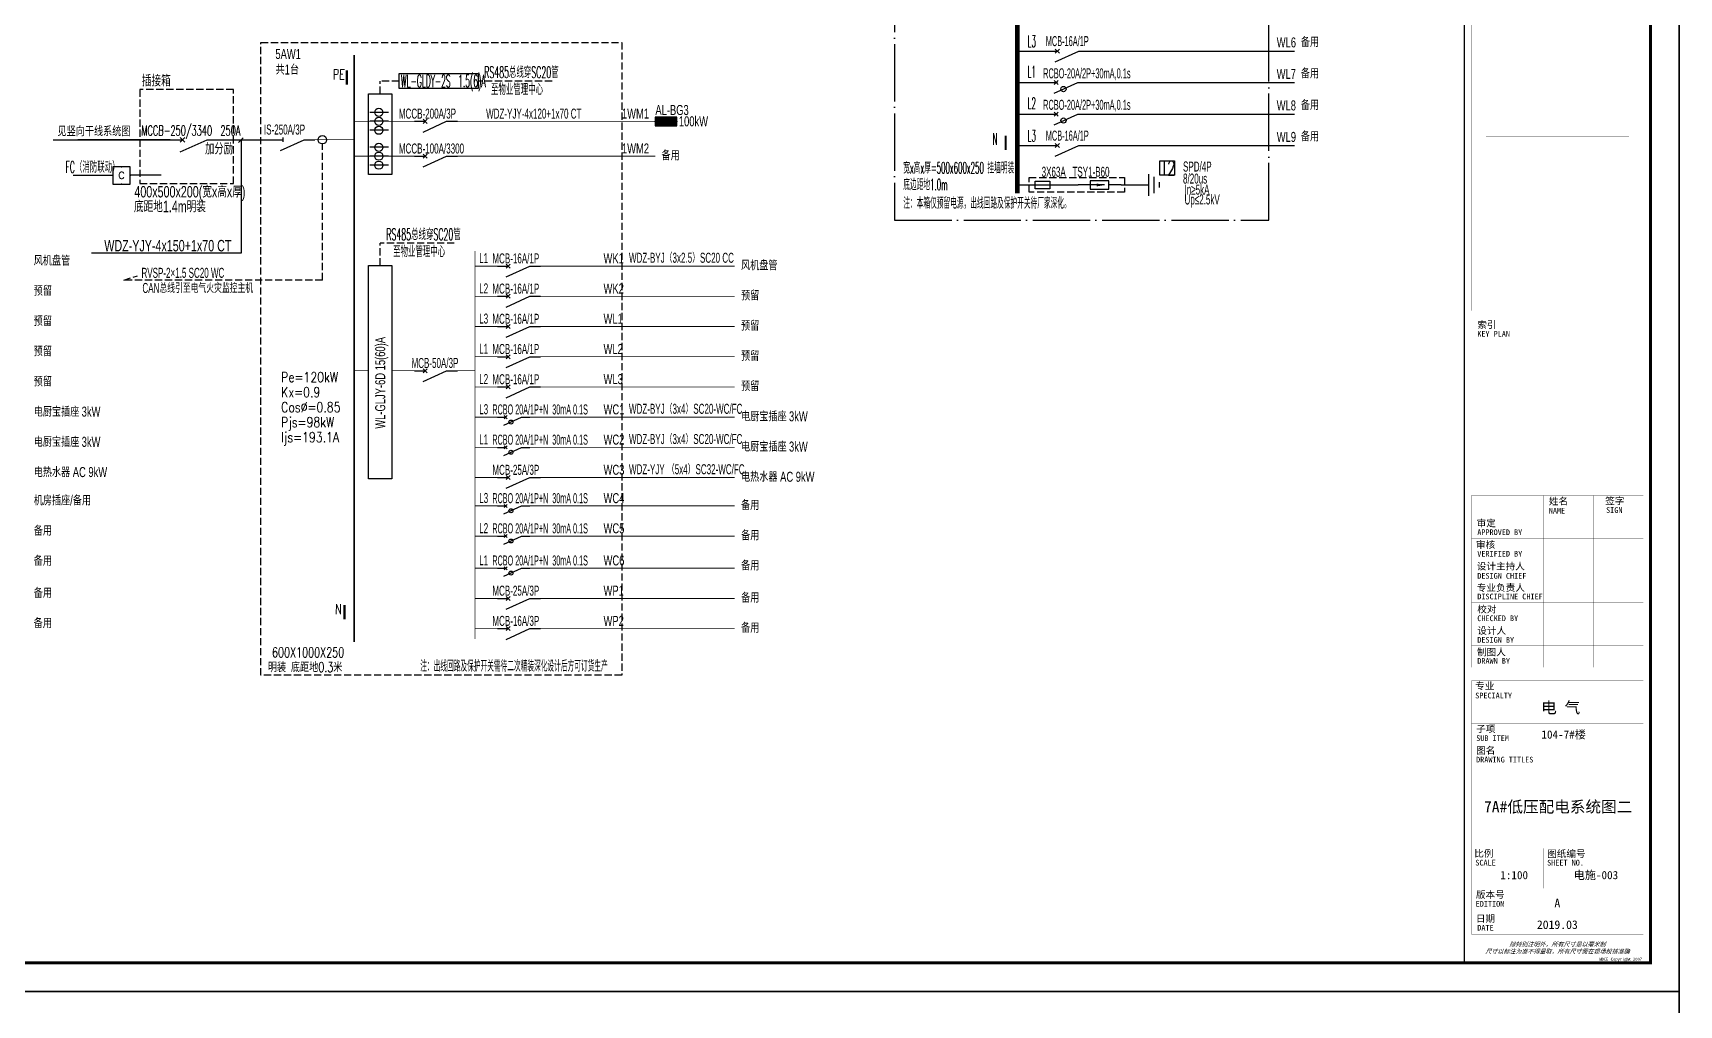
# Model space of a CAD drawing. Extents: x -127004 to 341119, y -13158 to 456864.
# Drawn here: x 175045 to 232561, y 127086 to 161048 of the extents above; entities that cross this region are included whole.
import ezdxf
from ezdxf.enums import TextEntityAlignment as Align

# ---------------------------------------------------------------- set-up
doc = ezdxf.new("R2010")
doc.units = 0
doc.header["$LTSCALE"] = 1000
for name, pattern in [('CONTINOUS', [0]), ('DASH', [0.35, 0.25, -0.1]), ('DOTE', [2.42, 2, -0.2, 0.02, -0.2])]:
    doc.linetypes.add(name, pattern=pattern)
doc.layers.get('0').update_dxf_attribs({"linetype": 'CONTINUOUS'})
doc.layers.get('Defpoints').update_dxf_attribs({"linetype": 'CONTINUOUS'})
for name, color, linetype in [('D-TEXT', 7, 'CONTINUOUS'), ('DIM-箱柜', 3, 'CONTINUOUS'), ('DOTLN', 2, 'DASH'), ('DQ', 7, 'CONTINOUS'), ('EL-1', 4, 'DASH'), ('EL-TEXT', 3, 'CONTINUOUS'), ('ELEC-text', 7, 'CONTINUOUS'), ('ELEMENT', 3, 'CONTINUOUS'), ('EQUIP-照明', 3, 'CONTINUOUS'), ('EQUIP-箱柜', 3, 'CONTINUOUS'), ('PUB_TEXT', 7, 'CONTINUOUS'), ('SIG_TEXT', 7, 'CONTINUOUS'), ('SL', 6, 'CONTINUOUS'), ('TEL_TEXT', 3, 'CONTINUOUS'), ('TEL_TITLE', 7, 'CONTINUOUS'), ('WIRE', 4, 'CONTINUOUS'), ('WIRE-照明', 1, 'CONTINUOUS'), ('内审意见修改', 2, 'CONTINUOUS'), ('字', 7, 'CONTINUOUS')]:
    doc.layers.add(name, color=color, linetype=linetype)
doc.layers.add('内审要求修改2.10', color=6, linetype='CONTINUOUS', plot=False)
doc.styles.add('_COMPLEX', font='ros.shx', dxfattribs={"width": 0.6, "bigfont": 'jd.shx'})
doc.styles.add('_HZTXT', font='ROMANS2', dxfattribs={"width": 0.8, "bigfont": 'HZDF2'})
doc.styles.add('_TCH_LABEL', font='COMPLEX', dxfattribs={"bigfont": 'GBCBIG'})
doc.styles.add('_TEL_DIM', font='ROMANS2', dxfattribs={"width": 0.8, "height": 3.5, "bigfont": 'HZDF2'})
doc.styles.add('B', font='ROMANS2', dxfattribs={"width": 0.8, "bigfont": 'HZDF2'})
doc.styles.add('DIM_FONT', font='ROMANS', dxfattribs={"bigfont": 'HZTXT'})
doc.styles.add('JD', font='ros.shx', dxfattribs={"width": 0.8, "height": 600, "bigfont": 'hztxt.shx'})
doc.styles.get("Standard").update_dxf_attribs({"font": 'GBENOR', "bigfont": 'GBCBIG'})
doc.styles.add('华文细黑', font='STXIHEI.TTF')
doc.styles.add('图签信息$0$hwxh', font='STXIHEI.TTF')
doc.styles.add('图签信息$0$华文细黑', font='STXIHEI.TTF', dxfattribs={"height": 10})

# ---------------------------------------------------------------- blocks, each defined once
blk = doc.blocks.new('SADF AGF AERG AER GER')
at = {"layer": 'DIM-箱柜'}
blk.add_lwpolyline([(-462150, -1228514), (-378050, -1228514), (-378050, -1287914), (-462150, -1287914)], close=True, dxfattribs=at)
blk = doc.blocks.new('M_M7')
for p, q in [((-0.25, -0.2), (0, -0.75)), ((-0.047, -0.297), (0.047, -0.203)), ((-0.047, -0.203), (0.047, -0.297))]:
    blk.add_line(p, q)
for points in [[(0, 0), (0, -0.25)], [(0, -0.75), (0, -1)]]:
    blk.add_lwpolyline(points)
at = {"width": 0.8, "flags": 9}
blk.add_attdef('S', (0.25, -0.5), '', height=0.2, dxfattribs=at)
blk = doc.blocks.new('M_M19DXM')
for p, q in [((-0.25, -0.2), (0, -0.75)), ((-0.047, -0.203), (0.047, -0.297)), ((-0.047, -0.297), (0.047, -0.203))]:
    blk.add_line(p, q)
for points in [[(0, 0), (0, -0.25)], [(0, -0.75), (0, -1)]]:
    blk.add_lwpolyline(points)
blk.add_circle((-0.151, -0.417), 0.0615)
at = {"style": 'DIM_FONT', "width": 0.8, "flags": 9}
blk.add_attdef('S', (0.25, -0.5), '', height=0.2, dxfattribs=at)
blk = doc.blocks.new('A$C6873132B')
at = {"layer": 'DIM-箱柜'}
blk.add_blockref('SADF AGF AERG AER GER', (378050, 1287914), dxfattribs=at)
blk = doc.blocks.new('M_M8')
for p, q in [((-0.25, -0.2), (0, -0.75)), ((0.05, -0.25), (-0.05, -0.25))]:
    blk.add_line(p, q)
for points in [[(0, 0), (0, -0.25)], [(0, -0.75), (0, -1)]]:
    blk.add_lwpolyline(points)
at = {"style": 'DIM_FONT', "width": 0.8, "flags": 9}
blk.add_attdef('S', (0.25, -0.5), '', height=0.2, dxfattribs=at)
blk = doc.blocks.new('*X6')
at = {"color": 0}
for p, q in [((-250, 33), (-83, 200)), ((-250, 68), (-118, 200)), ((-250, 104), (-154, 200)), ((-250, 139), (-189, 200)), ((-250, 174), (-224, 200)), ((-247, 0), (-47, 200)), ((-212, 0), (-12, 200)), ((-177, 0), (23, 200)), ((-141, 0), (59, 200)), ((-106, 0), (94, 200)), ((-71, 0), (129, 200)), ((-35, 0), (165, 200)), ((0, 0), (200, 200)), ((35, 0), (235, 200)), ((71, 0), (250, 179)), ((106, 0), (250, 144)), ((141, 0), (250, 109)), ((177, 0), (250, 73)), ((212, 0), (250, 38)), ((247, 0), (250, 3))]:
    blk.add_line(p, q, dxfattribs=at)
blk = doc.blocks.new('$equip$00001421')
for p, q in [((0.75, 0.6), (-0.75, 0.6)), ((-0.75, 0.6), (-0.75, 0)), ((-0.75, 0), (0.75, 0)), ((0.75, 0), (0.75, 0.6))]:
    blk.add_line(p, q)
at = {"const_width": 0.6}
blk.add_lwpolyline([(-0.75, 0.3), (0.75, 0.3)], dxfattribs=at)
for p in [(-0.75, 0.3), (0, 0.6), (0, 0), (0.75, 0.3)]:
    blk.add_point(p)
at = {"xscale": 0.00300000000061118, "yscale": 0.00300000000061118, "zscale": 0.00300000000061118}
blk.add_blockref('*X6', (0, 0), dxfattribs=at)
at = {"style": '_TCH_LABEL', "flags": 9}
blk.add_attdef('A', (0, 0), '', height=0.00002, dxfattribs=at)
blk = doc.blocks.new('$equip_U$00000105(JDQINJING)')
for p, q in [((0.5, 1), (-0.5, 1)), ((-0.5, 1), (-0.5, 0)), ((0.5, 0), (0.5, 1)), ((-0.5, 0), (0.5, 0))]:
    blk.add_line(p, q)
for p in [(0, 1), (-0.5, 0.5), (0, 0), (0.5, 0.5)]:
    blk.add_point(p)
at = {"color": 7, "style": '_TEL_DIM'}
blk.add_attdef('$TEXT$', text='', height=0.4, dxfattribs=at).set_placement((-0.002, 0.507), align=Align.MIDDLE_CENTER)
at = {"color": 7, "style": '_TEL_DIM', "flags": 1}
blk.add_attdef('A', text='', height=0.00002, dxfattribs=at).set_placement((0, 0), align=Align.MIDDLE_CENTER)
blk = doc.blocks.new('$equip$00001781')
blk.add_circle((0, 0), 0.5)
at = {"flags": 9}
blk.add_attdef('A', (0, 0), '', height=0.00002, dxfattribs=at)
blk = doc.blocks.new('M_M24')
for p, q in [((-0.25, -0.375), (0.25, -0.375)), ((-0.1875, -0.5), (0.1875, -0.5)), ((-0.0625, -0.625), (0.0625, -0.625))]:
    blk.add_line(p, q)
blk.add_lwpolyline([(0, 0), (0, -0.375)])
at = {"width": 0.8, "flags": 9}
blk.add_attdef('S', (0.25, -0.5), '', height=0.2, dxfattribs=at)
blk = doc.blocks.new('M_M17')
for p, q in [((-0.1, -0.717), (-0.1, -0.283)), ((-0.1, -0.283), (0.1, -0.283)), ((0, -0.383), (0, -0.717)), ((0.1, -0.283), (0.1, -0.717)), ((0.1, -0.717), (-0.1, -0.717))]:
    blk.add_line(p, q)
for points in [[(0, 0), (0, -0.283)], [(0, -0.717), (0, -1)]]:
    blk.add_lwpolyline(points)
for points in [[(-0.033, -0.567), (0.033, -0.567), (0, -0.367), (0.033, -0.567)], [(0.033, -0.567), (0, -0.367), (-0.033, -0.567), (0.033, -0.567)], [(0, -0.367), (-0.033, -0.567), (0.033, -0.567), (0, -0.367)]]:
    blk.add_solid(points)
at = {"width": 0.8, "flags": 9}
blk.add_attdef('S', (0.25, -0.5), '', height=0.2, dxfattribs=at)
blk = doc.blocks.new('T2')
at = {"layer": 'DOTLN', "linetype": 'DASH'}
blk.add_lwpolyline([(90187, 212212), (93515, 212212), (93515, 211702), (90187, 211702)], close=True, dxfattribs=at)
at = {"layer": 'ELEMENT'}
blk.add_lwpolyline([(90398, 211827), (90398, 212087), (90908, 212087), (90908, 211827)], close=True, dxfattribs=at)
at = {"layer": 'TEL_TEXT', "ltscale": 2}
blk.add_lwpolyline([(94753, 212803), (95266, 212803), (95266, 212299), (94753, 212299)], close=True, dxfattribs=at)
at = {"layer": 'WIRE-照明'}
for p, q in [((89771, 211957), (91898, 211957)), ((93398, 211957), (94211, 211957))]:
    blk.add_line(p, q, dxfattribs=at)
at = {"layer": 'ELEMENT', "yscale": 1500, "zscale": 1500}
for name, p, xscale, rotation in [('M_M24', (93805, 211957), 1500, 90), ('M_M17', (93398, 211957), -1500, 270)]:
    blk.add_blockref(name, p, dxfattribs=dict(at, xscale=xscale, rotation=rotation))
at = {"layer": 'TEL_TEXT', "ltscale": 2, "style": '_COMPLEX', "width": 0.6}
for s, p in [('3X63A   TSY1-B60', (90622, 212242)), ('SPD/4P', (95563, 212426)), ('8/20us', (95563, 212005)), ('In≥5kA', (95615, 211621)), ('Up≤2.5kV', (95615, 211275))]:
    blk.add_text(s, height=350, dxfattribs=at).set_placement(p)
at = {"layer": 'TEL_TEXT', "style": '_TEL_DIM', "width": 0.64}
blk.add_text('T2', height=500, dxfattribs=at).set_placement((94798, 212299))
blk = doc.blocks.new('图签信息$0$WDCE Copyright200X')
at = {"const_width": 0.016}
blk.add_lwpolyline([(-10.6, 1.26, 1), (-11.4, 1.26, 1)], format="xyb", close=True, dxfattribs=at)
at = {"style": '图签信息$0$华文细黑'}
for s, p in [('WDCE ', (-11.46, 0.5)), ('     Copyright ', (-3.51, 0.5))]:
    blk.add_text(s, height=1, dxfattribs=at).set_placement(p, align=Align.BOTTOM_RIGHT)
blk.add_text('c', height=0.6, dxfattribs=at).set_placement((-11.04, 1.35), align=Align.MIDDLE_CENTER)
blk.add_attdef('200X', text='', height=1, dxfattribs=at).set_placement((-0.45, 0.5), align=Align.BOTTOM_RIGHT)
blk = doc.blocks.new('图签信息$0$logo2')
h = blk.add_hatch(color=7)
h.paths.add_polyline_path([(19.02, -7.36), (15.84, -7.36), (15.84, -3.97), (18.97, -3.97), (18.97, -4.24), (16.46, -4.24), (16.46, -5.45), (18.81, -5.45), (18.81, -5.69), (16.47, -5.69), (16.47, -7.12), (19.02, -7.12)])
edge = h.paths.add_edge_path()
edge.add_spline(control_points=[(15.26, -4.21), (15.26, -4.21), (15.13, -4.65), (15.13, -4.65), (15.13, -4.65), (14.62, -4.1), (13.73, -4.1), (13.04, -4.1), (12.07, -4.54), (12.08, -5.62), (12.08, -6.49), (12.77, -7.16), (13.73, -7.17), (14.66, -7.17), (15.23, -6.68), (15.23, -6.68), (15.23, -6.68), (15.16, -7.11), (15.16, -7.11), (13.63, -7.7), (11.42, -7.29), (11.41, -5.64), (11.4, -3.72), (14.16, -3.66), (15.26, -4.21)], knot_values=[0, 0, 0, 0, 1, 1, 1, 2, 2, 2, 3, 3, 3, 4, 4, 4, 5, 5, 5, 6, 6, 6, 7, 7, 7, 8, 8, 8, 8], degree=3, periodic=0)
edge = h.paths.add_edge_path(flags=16)
edge.add_spline(control_points=[(10.23, -5.57), (10.23, -5.16), (10.12, -4.83), (9.9, -4.58), (9.63, -4.27), (9.23, -4.12), (8.69, -4.12), (8.69, -4.12), (7.64, -4.12), (7.64, -4.12), (7.64, -4.12), (7.64, -7.1), (7.64, -7.1), (7.64, -7.1), (8.66, -7.1), (8.66, -7.1), (9.13, -7.1), (9.52, -6.93), (9.82, -6.6), (10.09, -6.31), (10.23, -5.96), (10.23, -5.57)], knot_values=[0, 0, 0, 0, 1, 1, 1, 2, 2, 2, 3, 3, 3, 4, 4, 4, 5, 5, 5, 6, 6, 6, 7, 7, 7, 7], degree=3, periodic=0)
edge = h.paths.add_edge_path()
edge.add_spline(control_points=[(10.92, -5.51), (10.92, -5.96), (10.72, -6.37), (10.34, -6.72), (9.92, -7.1), (9.41, -7.29), (8.82, -7.29), (8.82, -7.29), (7.03, -7.29), (7.03, -7.29), (7.03, -7.29), (7.03, -3.92), (7.03, -3.92), (7.03, -3.92), (9.1, -3.92), (9.1, -3.92), (9.59, -3.92), (10.01, -4.06), (10.36, -4.34), (10.73, -4.64), (10.92, -5.03), (10.92, -5.51)], knot_values=[0, 0, 0, 0, 1, 1, 1, 2, 2, 2, 3, 3, 3, 4, 4, 4, 5, 5, 5, 6, 6, 6, 7, 7, 7, 7], degree=3, periodic=0)
at = {"lineweight": 0}
blk.add_lwpolyline([(19.02, -7.36), (15.84, -7.36), (15.84, -3.97), (18.97, -3.97), (18.97, -4.24), (16.46, -4.24), (16.46, -5.45), (18.81, -5.45), (18.81, -5.69), (16.47, -5.69), (16.47, -7.12), (19.02, -7.12), (19.02, -7.36)], dxfattribs=at)
for points, knots in [([(10.92, -5.51), (10.92, -5.96), (10.72, -6.37), (10.34, -6.72), (9.92, -7.1), (9.41, -7.29), (8.82, -7.29), (8.82, -7.29), (7.03, -7.29), (7.03, -7.29), (7.03, -7.29), (7.03, -3.92), (7.03, -3.92), (7.03, -3.92), (9.1, -3.92), (9.1, -3.92), (9.59, -3.92), (10.01, -4.06), (10.36, -4.34), (10.73, -4.64), (10.92, -5.03), (10.92, -5.51)], [0, 0, 0, 0, 1, 1, 1, 2, 2, 2, 3, 3, 3, 4, 4, 4, 5, 5, 5, 6, 6, 6, 7, 7, 7, 7]), ([(15.26, -4.21), (15.26, -4.21), (15.13, -4.65), (15.13, -4.65), (15.13, -4.65), (14.62, -4.1), (13.73, -4.1), (13.04, -4.1), (12.07, -4.54), (12.08, -5.62), (12.08, -6.49), (12.77, -7.16), (13.73, -7.17), (14.66, -7.17), (15.23, -6.68), (15.23, -6.68), (15.23, -6.68), (15.16, -7.11), (15.16, -7.11), (13.63, -7.7), (11.42, -7.29), (11.41, -5.64), (11.4, -3.72), (14.16, -3.66), (15.26, -4.21)], [0, 0, 0, 0, 1, 1, 1, 2, 2, 2, 3, 3, 3, 4, 4, 4, 5, 5, 5, 6, 6, 6, 7, 7, 7, 8, 8, 8, 8]), ([(10.23, -5.57), (10.23, -5.16), (10.12, -4.83), (9.9, -4.58), (9.63, -4.27), (9.23, -4.12), (8.69, -4.12), (8.69, -4.12), (7.64, -4.12), (7.64, -4.12), (7.64, -4.12), (7.64, -7.1), (7.64, -7.1), (7.64, -7.1), (8.66, -7.1), (8.66, -7.1), (9.13, -7.1), (9.52, -6.93), (9.82, -6.6), (10.09, -6.31), (10.23, -5.96), (10.23, -5.57)], [0, 0, 0, 0, 1, 1, 1, 2, 2, 2, 3, 3, 3, 4, 4, 4, 5, 5, 5, 6, 6, 6, 7, 7, 7, 7])]:
    blk.add_open_spline(points, degree=3, knots=knots, dxfattribs=at)
blk = doc.blocks.new('图签信息$0$logo1')
h = blk.add_hatch(color=8)
edge = h.paths.add_edge_path()
edge.add_spline(control_points=[(3.86, -5.21), (3.63, -5.88), (3.39, -6.56), (3.39, -6.56), (3.39, -6.56), (2.5, -3.91), (2.5, -3.91), (2.5, -3.91), (1.8, -3.91), (1.69, -3.91), (2.02, -4.39), (2.95, -7.27), (2.95, -7.27), (2.95, -7.27), (3.44, -7.27), (3.44, -7.27), (3.44, -7.27), (4.03, -5.66), (4.03, -5.66), (4.03, -5.66), (3.86, -5.21), (3.86, -5.21)], knot_values=[0, 0, 0, 0, 1, 1, 1, 2, 2, 2, 3, 3, 3, 4, 4, 4, 5, 5, 5, 6, 6, 6, 7, 7, 7, 7], degree=3, periodic=0)
h = blk.add_hatch(color=7)
edge = h.paths.add_edge_path()
edge.add_spline(control_points=[(6.04, -3.91), (6.09, -4.1), (5.2, -6.56), (5.2, -6.56), (5.2, -6.56), (4.3, -3.91), (4.3, -3.91), (4.3, -3.91), (3.6, -3.91), (3.49, -3.91), (3.82, -4.39), (4.75, -7.27), (4.75, -7.27), (4.75, -7.27), (5.24, -7.27), (5.24, -7.27), (5.24, -7.27), (6.33, -4.3), (6.33, -4.3), (6.33, -4.3), (6.48, -3.91), (6.48, -3.91), (6.48, -3.91), (6.21, -3.91), (6.04, -3.91)], knot_values=[0, 0, 0, 0, 1, 1, 1, 2, 2, 2, 3, 3, 3, 4, 4, 4, 5, 5, 5, 6, 6, 6, 7, 7, 7, 8, 8, 8, 8], degree=3, periodic=0)
at = {"color": 8, "lineweight": 0}
blk.add_open_spline([(3.86, -5.21), (3.63, -5.88), (3.39, -6.56), (3.39, -6.56), (3.39, -6.56), (2.5, -3.91), (2.5, -3.91), (2.5, -3.91), (1.8, -3.91), (1.69, -3.91), (2.02, -4.39), (2.95, -7.27), (2.95, -7.27), (2.95, -7.27), (3.44, -7.27), (3.44, -7.27), (3.44, -7.27), (4.03, -5.66), (4.03, -5.66), (4.03, -5.66), (3.86, -5.21), (3.86, -5.21)], degree=3, knots=[0, 0, 0, 0, 1, 1, 1, 2, 2, 2, 3, 3, 3, 4, 4, 4, 5, 5, 5, 6, 6, 6, 7, 7, 7, 7], dxfattribs=at)
at = {"lineweight": 0}
blk.add_open_spline([(6.04, -3.91), (6.09, -4.1), (5.2, -6.56), (5.2, -6.56), (5.2, -6.56), (4.3, -3.91), (4.3, -3.91), (4.3, -3.91), (3.6, -3.91), (3.49, -3.91), (3.82, -4.39), (4.75, -7.27), (4.75, -7.27), (4.75, -7.27), (5.24, -7.27), (5.24, -7.27), (5.24, -7.27), (6.33, -4.3), (6.33, -4.3), (6.33, -4.3), (6.48, -3.91), (6.48, -3.91), (6.48, -3.91), (6.21, -3.91), (6.04, -3.91)], degree=3, knots=[0, 0, 0, 0, 1, 1, 1, 2, 2, 2, 3, 3, 3, 4, 4, 4, 5, 5, 5, 6, 6, 6, 7, 7, 7, 8, 8, 8, 8], dxfattribs=at)
blk.add_blockref('图签信息$0$logo2', (0, 0))
blk = doc.blocks.new('图签信息$0$时间-logo')
at = {"layer": 'Defpoints', "lineweight": 0}
blk.add_lwpolyline([(0, -23.46), (-21.17, -23.46), (-21.17, 0), (0, 0), (0, -23.46)], dxfattribs=at)
blk.add_blockref('图签信息$0$logo1', (-20.97, 0))
at = {"style": '图签信息$0$hwxh'}
for s, height, p in [('华通设计顾问工程有限公司 ', 1.15, (-19.73, -9.05)), ('WALTON DESIGN & CONSULTING ENGINEERING CO., LTD.', 0.5, (-19.5, -10.1)), ('地址:北京市西城区西直门南小街135号西派国际3号楼 100035', 0.5, (-19.48, -11.94)), ('Address: Building No.3 C-Park, No.135 Xizhimen South Street, ', 0.47, (-19.48, -12.83)), ('Xicheng District, Beijing 100035, China ', 0.47, (-16.69, -13.72)), ('电话 Tel：                        （8610）83957395 ', 0.5, (-19.56, -14.91)), ('传真 Fax：                      （8610）83957590 ', 0.5, (-19.48, -15.8)), ('主页 Web：                      www.WDCE.com ', 0.5, (-19.48, -16.69)), ('资质号 Licence No.：    建筑甲级 A111010265 ', 0.5, (-19.48, -18.47)), ('邮件 E-mail：                    office@WDCE.com ', 0.5, (-19.48, -17.58)), ('   规划甲级 101195', 0.5, (-12.6, -19.36))]:
    blk.add_text(s, height=height, dxfattribs=at).set_placement(p)
blk = doc.blocks.new('图签信息')
at = {"const_width": 0.5}
for points in [[(-65, 574), (-65, 500.5), (0, 500.5), (0, 574)], [(-65, 0), (0, 0), (0, 500.5), (-65, 500.5)]]:
    blk.add_lwpolyline(points, close=True, dxfattribs=at)
at = {"const_width": 0.05}
for points in [[(-65, 566.5), (0, 566.5)], [(-39.14, 566.5), (-39.14, 500.5)], [(-19.1, 566.5), (-19.1, 500.5)], [(-65, 560.5), (0, 560.5)], [(-65, 554.5), (0, 554.5)], [(-65, 548.5), (0, 548.5)], [(-65, 542.5), (0, 542.5)], [(-65, 536.5), (0, 536.5)], [(-65, 530.5), (0, 530.5)], [(-65, 524.5), (0, 524.5)], [(-65, 518.5), (0, 518.5)], [(-65, 512.5), (0, 512.5)], [(-65, 512.5), (0, 512.5)], [(-65, 506.5), (0, 506.5)], [(-65, 500.5), (0, 500.5)], [(-62.5, 450.87), (-2.5, 450.87)], [(-62.5, 440.87), (-2.5, 440.87)], [(-2.5, 407.85), (-2.5, 436.12), (-62.5, 436.12), (-62.5, 407.85)], [(-62.5, 407.85), (-2.5, 407.85)], [(-62.5, 404.92), (-62.5, 227.83)], [(-62.5, 404.92), (-2.5, 404.92)], [(-62.5, 227.83), (-2.5, 227.83), (-2.5, 404.92)], [(-57.5, 338.36), (-7.5, 338.36)], [(-57.5, 288.83), (-7.5, 288.83)], [(-57.5, 234.85), (-7.5, 234.85)], [(-62.5, 227.83), (-2.5, 227.83)], [(-62.5, 217.74), (-2.5, 217.74)], [(-62.5, 103.26), (-2.5, 103.26), (-2.5, 163.26), (-62.5, 163.26), (-62.5, 103.26)], [(-37.5, 163.26), (-37.5, 103.26)], [(-20, 163.26), (-20, 103.26)], [(-62.5, 155.76), (-2.5, 155.76)], [(-62.5, 148.26), (-2.5, 148.26)], [(-62.5, 140.76), (-2.5, 140.76)], [(-62.5, 133.26), (-2.5, 133.26)], [(-62.5, 125.76), (-2.5, 125.76)], [(-62.5, 118.26), (-2.5, 118.26)], [(-62.5, 110.76), (-2.5, 110.76)], [(-62.5, 98.5), (-2.5, 98.5), (-2.5, 10), (-62.5, 10), (-62.5, 98.5)], [(-62.5, 83.5), (-2.5, 83.5)], [(-62.5, 76), (-2.5, 76)], [(-62.5, 40), (-2.5, 40)], [(-37.5, 40), (-37.5, 26)], [(-62.5, 26), (-2.5, 26)], [(-62.5, 18), (-2.5, 18)]]:
    blk.add_lwpolyline(points, dxfattribs=at)
at = {"ltscale": 0.001, "xscale": 2.834689937531525, "yscale": 2.834689937531525, "zscale": 2.834689937531525}
blk.add_blockref('图签信息$0$时间-logo', (-2.5, 404.92), dxfattribs=at)
blk.add_blockref('图签信息$0$WDCE Copyright200X', (-2.5, 0)).add_auto_attribs({'200X': '2007'})
at = {"style": '图签信息$0$华文细黑'}
for s, height, p in [('COUNTERSIGN', 2, (-32.5, 569.6)), ('会签栏', 2.4, (-32.5, 573))]:
    blk.add_text(s, height=height, dxfattribs=at).set_placement(p, align=Align.TOP_CENTER)
for s, height, p in [('签字', 2.4, (-37.22, 564.63)), ('SIGN', 2, (-30.32, 563.88)), ('日期', 2.4, (-17.79, 564.58)), ('DATE', 2, (-10.96, 563.7)), ('总图', 2.4, (-63, 559.5)), ('建筑', 2.4, (-63, 553.5)), ('结构', 2.4, (-63, 547.5)), ('给排水', 2.4, (-63, 541.5)), ('暖通', 2.4, (-63, 535.5)), ('电气', 2.4, (-63, 529.5)), ('景观', 2.4, (-63, 523.5)), ('室内', 2.4, (-63, 517.5)), ('方案', 2.4, (-63, 511.5)), ('绿色', 2.4, (-63, 505.5)), ('项目名称', 2.4, (-60.5, 498)), ('PROJECT NAME', 2, (-60.5, 494.08)), ('设计号', 2.4, (-60.54, 457.48)), ('PROJECT NO.', 2, (-60.5, 453.97)), ('STAGE', 2, (-60.5, 443.97)), ('阶段', 2.4, (-60.5, 447.47)), ('委托方', 2, (-60.9, 434.86)), ('CLIENT', 2, (-60.9, 431.86)), ('设计方', 2, (-60.5, 403.83)), ('DESIGNER', 2, (-60.5, 400.83)), ('索引', 2.4, (-60.5, 224.14)), ('KEY PLAN', 2, (-60.5, 220.74)), ('姓名', 2.4, (-35.5, 162.47)), ('签字', 2.4, (-15.81, 162.57)), ('NAME', 2, (-35.5, 158.96)), ('SIGN', 2, (-15.5, 159.2)), ('审定', 2.4, (-60.73, 154.81)), ('APPROVED BY', 2, (-60.5, 151.44)), ('审核', 2.4, (-60.95, 147.29)), ('VERIFIED BY', 2, (-60.5, 143.91)), ('设计主持人', 2.4, (-60.68, 139.76)), ('专业负责人', 2.4, (-60.67, 132.26)), ('DESIGN CHIEF', 2, (-60.5, 136.19)), ('DISCIPLINE CHIEF', 2, (-60.5, 128.98)), ('校对', 2.4, (-60.5, 124.76)), ('CHECKED BY', 2, (-60.5, 121.37)), ('设计人', 2.4, (-60.5, 117.26)), ('制图人', 2.4, (-60.61, 109.76)), ('DESIGN BY', 2, (-60.5, 113.83)), ('DRAWN BY', 2, (-60.5, 106.5)), ('专业', 2.4, (-61.23, 97.93)), ('SPECIALTY', 2, (-61.23, 94.38)), ('子项', 2.4, (-60.88, 82.92)), ('SUB ITEM', 2, (-60.88, 79.5)), ('图名', 2.4, (-60.91, 75.41)), ('DRAWING TITLES', 2, (-60.91, 72)), ('比例', 2.4, (-61.56, 39.42)), ('SCALE', 2, (-61.19, 36)), ('SHEET NO.', 2, (-36.1, 36)), ('图纸编号', 2.4, (-36.1, 39.32)), ('版本号', 2.4, (-61, 25.03)), ('EDITION', 2, (-61.06, 21.61)), ('日期', 2.4, (-61, 16.68)), ('DATE', 2, (-60.5, 13.26))]:
    blk.add_text(s, height=height, dxfattribs=at).set_placement(p, align=Align.TOP_LEFT)
for s, p in [('ARCHITECTURE', (-40.06, 552.7)), ('SITE PLAN', (-40.06, 557.7)), ('STRUCTURE', (-40.06, 546.7)), ('WATER', (-40.06, 540.7)), ('VENTILATION', (-40.06, 534.7)), ('ELECTRIC', (-40.14, 528.89)), ('LANDSCAPE', (-40.14, 522.89)), ('INTERIORS', (-40.14, 516.89)), ('PLAN', (-40.14, 510.89)), ('GREEN', (-40.14, 504.89))]:
    blk.add_text(s, height=1.5, dxfattribs=at).set_placement(p, align=Align.TOP_RIGHT)
at = {"color": 4, "style": '图签信息$0$华文细黑', "width": 0.75}
for s, p in [('通州区台湖镇104、109地块', (-32.5, 480.78)), ('F3其他类多功能用地项目', (-32.5, 470.91))]:
    blk.add_text(s, height=4.5, dxfattribs=at).set_placement(p, align=Align.CENTER)
at = {"color": 4, "style": '图签信息$0$华文细黑'}
for s, p in [('A', (-32.53, 19.4)), ('2019.03', (-32.53, 11.84))]:
    blk.add_text(s, height=3, dxfattribs=at).set_placement(p, align=Align.CENTER)
at = {"style": '图签信息$0$华文细黑', "oblique": 20}
for s, p in [('除特别注明外，所有尺寸是以毫米制', (-32.5, 6.5)), ('尺寸以标注为准不得量取，所有尺寸需在现场校核准确', (-32.5, 4))]:
    blk.add_text(s, height=1.5, dxfattribs=at).set_placement(p, align=Align.MIDDLE_CENTER)
at = {"color": 4, "ltscale": 0.001, "char_height": 3, "width": 58.4895, "style": '图签信息$0$华文细黑'}
for s, insert, attachment_point in [('通17-03', (-40.06, 455.51), 4), ('施工图', (-40.06, 445.51), 4), ('北京光谷科技园\\P开发建设有限公司', (-32.9, 419.71), 5)]:
    blk.add_mtext(s, dxfattribs=dict(at, insert=insert, attachment_point=attachment_point))
blk = doc.blocks.new('图签-A1')
at = {"color": 2}
blk.add_blockref('图签信息', (0, 0), dxfattribs=at)

msp = doc.modelspace()

# ---------------------------------------------------------------- linework, layer by layer
at = {"linetype": 'DOTE'}
for p, q in [((205146, 167910), (205146, 154510)), ((218223, 154510), (218223, 167910)), ((205146, 154510), (218223, 154510))]:
    msp.add_line(p, q, dxfattribs=at)
at = {"linetype": 'DASH'}
for p, q in [((183009, 138609), (183009, 160717)), ((183009, 160717), (195617, 160717)), ((195617, 160717), (195617, 138609)), ((195617, 138609), (183009, 138609))]:
    msp.add_line(p, q, dxfattribs=at)
for p, q in [((182230, 157226, 0), (182391, 157387, 0)), ((177840, 156067, 0), (176449, 156067, 0))]:
    msp.add_line(p, q)
at = {"color": 3, "linetype": 'DASH'}
for p, q in [((185158, 152414, 0), (185158, 157168)), ((178220, 152414, 0), (178697, 152566, 0)), ((185158, 152414, 0), (178220, 152414, 0))]:
    msp.add_line(p, q, dxfattribs=at)
at = {"linetype": 'Continuous', "const_width": 72.9}
for points in [[(186013, 159741), (186013, 159244)], [(209036, 157457), (209036, 156960)], [(185933, 141060), (185933, 140563)]]:
    msp.add_lwpolyline(points, dxfattribs=at)
at = {"color": 2, "elevation": 0}
msp.add_lwpolyline([(187840, 159626), (190597, 159626), (190597, 159107), (187840, 159107)], close=True, dxfattribs=at)
at = {"linetype": 'DASH', "elevation": 0}
msp.add_lwpolyline([(182053, 159069), (178782, 159069), (178782, 155788), (182053, 155788)], close=True, dxfattribs=at)
at = {"color": 2}
for centre in [(187130, 158272), (187130, 157960), (187130, 157649), (187130, 157053), (187130, 156741), (187130, 156430)]:
    msp.add_circle(centre, 143, dxfattribs=at)
at = {"layer": 'ELEMENT'}
for points in [[(186765, 158922), (187589, 158922), (187589, 156102), (186765, 156102)], [(186765, 152925), (187589, 152925), (187589, 145469), (186765, 145469)]]:
    msp.add_lwpolyline(points, close=True, dxfattribs=at)
at = {"layer": 'TEL_TEXT', "color": 0, "ltscale": 2}
for p, q in [((182322, 157318, 0), (182322, 153349, 0)), ((182322, 153349, 0), (177090, 153349, 0))]:
    msp.add_line(p, q, dxfattribs=at)
at = {"layer": 'TEL_TEXT', "ltscale": 2}
msp.add_line((178440, 156088, 0), (179529, 156088, 0), dxfattribs=at)
at = {"layer": 'TEL_TITLE'}
for points in [[(148461, 127561), (232561, 127561), (232561, 186961), (148461, 186961)], [(148461, 68161), (232561, 68161), (232561, 127561), (148461, 127561)]]:
    msp.add_lwpolyline(points, close=True, dxfattribs=at)
at = {"layer": 'TEL_TITLE', "const_width": 100}
msp.add_lwpolyline([(150961, 128561), (231561, 128561), (231561, 185961), (150961, 185961)], close=True, dxfattribs=at)
at = {"layer": 'WIRE', "color": 4}
for p, q in [((187465, 158272), (186822, 158272)), ((187465, 157960), (186822, 157960)), ((187465, 157649), (186822, 157649)), ((187465, 157053), (186822, 157053)), ((187465, 156741), (186822, 156741)), ((187465, 156430), (186822, 156430))]:
    msp.add_line(p, q, dxfattribs=at)
at = {"layer": 'WIRE-照明'}
for p, q in [((209434, 160415), (210838, 160415)), ((211778, 160415), (219128, 160415)), ((209434, 159315), (210838, 159315)), ((211775, 159315), (219126, 159315)), ((209434, 158214), (210838, 158214)), ((211775, 158214), (219126, 158214)), ((175752, 157318), (180274, 157318)), ((181272, 157318), (183401, 157318)), ((209434, 157114), (210838, 157114)), ((211775, 157114), (219126, 157114))]:
    msp.add_line(p, q, dxfattribs=at)
at = {"layer": 'WIRE-照明', "linetype": 'DASH'}
for p, q in [((187177, 158922), (187177, 159366, 0)), ((187840, 159366, 0), (187177, 159366, 0)), ((193186, 159366, 0), (190597, 159366, 0)), ((187177, 152925), (187177, 153702)), ((189766, 153702), (187177, 153702))]:
    msp.add_line(p, q, dxfattribs=at)
at = {"layer": 'WIRE-照明', "linetype": 'Continuous'}
msp.add_line((179845, 157318), (176612, 157318), dxfattribs=at)
at = {"layer": 'WIRE-照明'}
for points, const_width in [([(209438, 166886), (209438, 155442)], 160), ([(186270, 160277), (186270, 139774)], 60)]:
    msp.add_lwpolyline(points, dxfattribs=dict(at, const_width=const_width))
at = {"layer": 'WIRE-照明', "linetype": 'Continuous'}
for points, const_width in [([(186270, 157960), (188376, 157960)], 30), ([(189876, 157960), (196791, 157960)], 30), ([(184679, 157318), (185251, 157318)], 25), ([(185251, 157318), (186270, 157318)], 25), ([(186270, 156741), (188376, 156741)], 30), ([(189876, 156741), (196791, 156741)], 30), ([(190491, 139875), (190491, 153429)], 25), ([(190491, 152902), (191278, 152902)], 30), ([(192778, 152902), (199569, 152902)], 30), ([(190491, 151847), (191278, 151847)], 30), ([(192778, 151847), (199569, 151847)], 30), ([(190491, 150791), (191278, 150791)], 30), ([(192778, 150791), (199569, 150791)], 30), ([(190491, 149736), (191278, 149736)], 30), ([(192403, 149736), (199569, 149736)], 30), ([(186270, 149248), (186765, 149248)], 25), ([(187589, 149248), (188376, 149248)], 30), ([(189876, 149248), (190491, 149248)], 30), ([(190491, 148680), (191278, 148680)], 30), ([(192403, 148680), (199569, 148680)], 30), ([(190491, 147625), (191278, 147625)], 30), ([(192403, 147625), (199569, 147625)], 30), ([(190491, 146570), (191278, 146570)], 30), ([(192403, 146570), (199569, 146570)], 30), ([(190491, 145514), (191278, 145514)], 30), ([(192403, 145514), (199569, 145514)], 30), ([(190491, 144525), (191278, 144525)], 30), ([(192403, 144525), (199569, 144525)], 30), ([(190491, 143469), (191278, 143469)], 30), ([(192403, 143469), (199569, 143469)], 30), ([(190491, 142348), (191278, 142348)], 30), ([(192403, 142348), (199569, 142348)], 30), ([(190491, 141292), (191278, 141292)], 30), ([(192403, 141292), (199569, 141292)], 30), ([(190491, 140237), (191278, 140237)], 30), ([(192403, 140237), (199569, 140237)], 30)]:
    msp.add_lwpolyline(points, dxfattribs=dict(at, const_width=const_width))

# ---------------------------------------------------------------- block references
at = {"layer": 'DIM-箱柜'}
for p in [(610611, 1415475), (610611, 1356075)]:
    msp.add_blockref('SADF AGF AERG AER GER', p, dxfattribs=at)
at = {"layer": 'DQ', "xscale": 1500, "yscale": 1500, "zscale": 1500, "rotation": 90}
for name, p in [('M_M7', (210463, 160415)), ('M_M8', (183401, 157318)), ('M_M7', (210463, 157114))]:
    msp.add_blockref(name, p, dxfattribs=at)
at = {"layer": 'EL-1'}
msp.add_blockref('T2', (119667, -56220), dxfattribs=at)
at = {"layer": 'ELEMENT', "rotation": 90}
for name, p, xscale, yscale, zscale in [('M_M19DXM', (210426, 159315), 1500, 1500, 1500), ('M_M19DXM', (210426, 158214), 1500, 1500, 1500), ('M_M7', (188376, 157960), 1500, 1500, 1500), ('M_M7', (179845, 157318), 1714.285714285681, 1714.285714285681, 1714.285714285681), ('M_M7', (188376, 156741), 1500, 1500, 1500), ('M_M7', (191278, 152902), 1500, 1500, 1500), ('M_M7', (191278, 151847), 1500, 1500, 1500), ('M_M7', (191278, 150791), 1500, 1500, 1500), ('M_M7', (191278, 149736), 1500, 1500, 1500), ('M_M7', (188376, 149248), 1500, 1500, 1500), ('M_M7', (191278, 148680), 1500, 1500, 1500), ('M_M19DXM', (191278, 147625), 1125, 1125, 1125), ('M_M19DXM', (191278, 146570), 1125, 1125, 1125), ('M_M7', (191278, 145514), 1500, 1500, 1500), ('M_M19DXM', (191278, 144525), 1125, 1125, 1125), ('M_M19DXM', (191278, 143469), 1125, 1125, 1125), ('M_M19DXM', (191278, 142348), 1125, 1125, 1125), ('M_M7', (191278, 141292), 1500, 1500, 1500), ('M_M7', (191278, 140237), 1500, 1500, 1500)]:
    msp.add_blockref(name, p, dxfattribs=dict(at, xscale=xscale, yscale=yscale, zscale=zscale))
at = {"layer": 'EQUIP-照明', "linetype": 'ByBlock', "xscale": 300, "yscale": 300, "zscale": 300}
msp.add_blockref('$equip$00001781', (185158, 157318), dxfattribs=at)
at = {"layer": 'EQUIP-箱柜', "xscale": 500, "yscale": 500, "zscale": 500}
msp.add_blockref('$equip$00001421', (197166, 157804), dxfattribs=at)
at = {"layer": 'EQUIP-箱柜', "xscale": 600, "yscale": 600, "zscale": 600}
msp.add_blockref('$equip_U$00000105(JDQINJING)', (178140, 155767, 0), dxfattribs=at).add_auto_attribs({'$TEXT$': 'C'})
at = {"layer": 'SL', "xscale": 100, "yscale": 100, "zscale": 100}
msp.add_blockref('图签-A1', (231561, 128561), dxfattribs=at)
at = {"layer": '内审要求修改2.10'}
for p in [(232561, 127561), (232561, 68161)]:
    msp.add_blockref('A$C6873132B', p, dxfattribs=at)

# ---------------------------------------------------------------- texts
at = {"layer": 'D-TEXT', "style": '_HZTXT', "width": 0.45}
for s, p in [('L3', (209804, 160554)), ('L1', (209804, 159493)), ('L2', (209804, 158392)), ('L3', (209804, 157253)), ('N', (208574, 157142)), ('宽x高x厚=500x600x250 挂墙明装 ', (205456, 156136)), ('底边距地1.0m', (205456, 155552)), ('注：本箱仅预留电源，出线回路及保护开关待厂家深化。', (205456, 154906)), ('注：出线回路及保护开关需待二次精装深化设计后方可订货生产', (188578, 138733))]:
    msp.add_text(s, height=400, dxfattribs=at).set_placement(p)
at = {"layer": 'EL-TEXT', "color": 255, "style": '_HZTXT', "width": 0.5}
for s, p in [('RS485总线穿SC20管', (190813, 159475, 0)), ('至物业管理中心', (191050, 158878, 0)), ('RS485总线穿SC20管', (187393, 153811)), ('至物业管理中心', (187630, 153214))]:
    msp.add_text(s, height=400, dxfattribs=at).set_placement(p)
at = {"layer": 'ELEC-text', "style": '_HZTXT', "width": 0.8}
msp.add_text('插接箱', height=400, dxfattribs=at).set_placement((178852, 159179, 0))
at = {"layer": 'PUB_TEXT', "style": '_HZTXT', "width": 0.5}
msp.add_text('FC（消防联动）', height=400, dxfattribs=at).set_placement((176180, 156163, 1146))
at = {"layer": 'SIG_TEXT', "style": '_TEL_DIM', "width": 0.8}
for s, p in [('Pe=120kW', (183717, 148849)), ('Cos%%C=0.85', (183717, 147799)), ('Pjs=98kW', (183717, 147274)), ('Ijs=193.1A', (183717, 146749))]:
    msp.add_text(s, height=350, dxfattribs=at).set_placement(p)
at = {"layer": 'TEL_TEXT', "ltscale": 2, "style": '_COMPLEX'}
for s, height, width, p in [('5AW1 ', 350, 0.7, (183517, 160138)), ('MCB-16A/1P', 350, 0.55, (210434, 160587)), ('WL6', 350, 0.7, (218504, 160542)), ('备用', 350, 0.7, (219347, 160559)), ('共1台', 350, 0.7, (183523, 159594)), ('RCBO-20A/2P+30mA,0.1s', 350, 0.55, (210342, 159462)), ('WL7', 350, 0.7, (218502, 159441)), ('备用', 350, 0.7, (219347, 159459)), ('备用', 350, 0.7, (219347, 158358)), ('MCCB-200A/3P', 350, 0.6, (187831, 158055)), ('WDZ-YJY-4x120+1x70 CT ', 350, 0.6, (190879, 158055)), ('1WM1', 350, 0.7, (195626, 158057)), ('AL-BG3', 350, 0.7, (196794, 158180)), ('RCBO-20A/2P+30mA,0.1s', 350, 0.55, (210342, 158362)), ('WL8', 350, 0.7, (218502, 158341)), ('IS-250A/3P', 350, 0.6, (183118, 157499)), ('100kW', 350, 0.7, (197614, 157786)), ('MCB-16A/1P', 350, 0.55, (210434, 157286)), ('WL9', 350, 0.7, (218504, 157240)), ('备用', 350, 0.7, (219347, 157258)), ('MCCB-100A/3300', 350, 0.6, (187831, 156836)), ('1WM2', 350, 0.7, (195626, 156838)), ('备用', 350, 0.7, (197008, 156595)), ('400x500x200(宽x高x厚)', 400, 0.7, (178590, 155300, 0)), ('底距地1.4m明装', 400, 0.7, (178578, 154784, 0)), ('风机盘管', 350, 0.7, (175073, 152920)), ('L1', 350, 0.6, (190639, 153005)), ('MCB-16A/1P', 350, 0.6, (191098, 152997)), ('WK1', 350, 0.7, (194983, 152999)), ('WDZ-BYJ（3x2.5）SC20 CC', 350, 0.6, (195871, 153019)), ('风机盘管', 350, 0.7, (199787, 152756)), (' RVSP-2×1.5 SC20 WC', 350, 0.6, (178760, 152492, 0)), ('预留', 350, 0.7, (175073, 151865)), ('CAN总线引至电气火灾监控主机', 350, 0.6, (178871, 151964, 0)), ('L2', 350, 0.6, (190639, 151949)), ('MCB-16A/1P', 350, 0.6, (191098, 151942)), ('WK2', 350, 0.7, (194983, 151944)), ('预留', 350, 0.7, (199787, 151701)), ('预留', 350, 0.7, (175073, 150809)), ('L3', 350, 0.6, (190639, 150894)), ('MCB-16A/1P', 350, 0.6, (191098, 150887)), ('WL1', 350, 0.7, (194983, 150889)), ('预留', 350, 0.7, (199787, 150645)), ('预留', 350, 0.7, (175073, 149754)), ('L1', 350, 0.6, (190639, 149838)), ('MCB-16A/1P', 350, 0.6, (191098, 149831)), ('WL2', 350, 0.7, (194983, 149833)), ('MCB-50A/3P', 350, 0.6, (188273, 149343)), ('预留', 350, 0.7, (199787, 149590)), ('预留', 350, 0.7, (175073, 148698)), ('L2', 350, 0.6, (190639, 148783)), ('MCB-16A/1P', 350, 0.6, (191098, 148776)), ('WL3', 350, 0.7, (194983, 148778)), ('预留', 350, 0.7, (199787, 148534)), ('电厨宝插座  ', 350, 0.7, (175073, 147643)), ('3kW', 350, 0.7, (176748, 147643)), ('L3', 350, 0.6, (190639, 147728)), ('RCBO 20A/1P+N  30mA 0.1S', 350, 0.45, (191098, 147720)), ('WC1', 350, 0.7, (194983, 147722)), ('WDZ-BYJ（3x4）SC20-WC/FC', 350, 0.6, (195871, 147742)), ('电厨宝插座  ', 350, 0.7, (199787, 147479)), ('3kW', 350, 0.7, (201462, 147479)), ('电厨宝插座  ', 350, 0.7, (175073, 146588)), ('3kW', 350, 0.7, (176748, 146588)), ('L1', 350, 0.6, (190639, 146672)), ('RCBO 20A/1P+N  30mA 0.1S', 350, 0.45, (191098, 146665)), ('WC2', 350, 0.7, (194983, 146667)), ('WDZ-BYJ（3x4）SC20-WC/FC', 350, 0.6, (195871, 146686)), ('电厨宝插座  ', 350, 0.7, (199787, 146423)), ('3kW', 350, 0.7, (201462, 146423)), ('电热水器 AC 9kW ', 350, 0.7, (175073, 145532)), ('MCB-25A/3P', 350, 0.6, (191098, 145610)), ('WC3', 350, 0.7, (194983, 145612)), ('WDZ-YJY （5x4）SC32-WC/FC', 350, 0.6, (195871, 145631)), ('电热水器 AC 9kW ', 350, 0.7, (199787, 145368)), ('L3', 350, 0.6, (190639, 144627)), ('RCBO 20A/1P+N  30mA 0.1S', 350, 0.45, (191098, 144620)), ('WC4', 350, 0.7, (194983, 144622)), ('机房插座/备用', 350, 0.7, (175073, 144543)), ('备用  ', 350, 0.7, (199787, 144379)), ('备用', 350, 0.7, (175073, 143487)), ('L2', 350, 0.6, (190639, 143572)), ('RCBO 20A/1P+N  30mA 0.1S', 350, 0.45, (191098, 143565)), ('WC5', 350, 0.7, (194983, 143567)), ('备用', 350, 0.7, (199787, 143323)), ('备用', 350, 0.7, (175073, 142432)), ('L1', 350, 0.6, (190639, 142451)), ('RCBO 20A/1P+N  30mA 0.1S', 350, 0.45, (191098, 142443)), ('WC6', 350, 0.7, (194983, 142445)), ('备用', 350, 0.7, (199787, 142268)), ('备用', 350, 0.7, (175073, 141311)), ('MCB-25A/3P', 350, 0.6, (191098, 141388)), ('WP1', 350, 0.7, (194983, 141390)), ('备用', 350, 0.7, (199787, 141146)), ('备用', 350, 0.7, (175073, 140255)), ('MCB-16A/3P', 350, 0.6, (191098, 140333)), ('WP2', 350, 0.7, (194983, 140334)), ('备用', 350, 0.7, (199787, 140091))]:
    msp.add_text(s, height=height, dxfattribs=dict(at, width=width)).set_placement(p)
at = {"layer": 'TEL_TEXT', "linetype": 'Continuous', "style": 'B', "oblique": 0.7}
for s, width, p in [('PE', 0.7, (185523, 159426)), ('见竖向干线系统图', 0.7, (175903, 157441)), ('MCCB-250/3340  250A', 0.6, (178830, 157463, 0)), ('N', 0.7, (185602, 140745)), ('600X1000X250', 0.7, (183399, 139232)), ('明装 底距地0.3米', 0.7, (183252, 138717))]:
    msp.add_text(s, height=350, dxfattribs=dict(at, width=width)).set_placement(p)
at = {"layer": 'TEL_TEXT', "color": 6, "linetype": 'Continuous', "style": 'JD', "width": 0.6}
msp.add_text('加分励', height=400, dxfattribs=at).set_placement((181059, 156802))
at = {"layer": 'TEL_TEXT', "color": 0, "ltscale": 2, "style": '_COMPLEX', "width": 0.7}
msp.add_text('WDZ-YJY-4x150+1x70 CT', height=400, dxfattribs=at).set_placement((177539, 153416, 0))
at = {"layer": 'TEL_TEXT', "ltscale": 2, "style": '_COMPLEX', "width": 0.7}
msp.add_text('WL-GLJY-6D 15(60)A', height=350, rotation=90, dxfattribs=at).set_placement((187355, 147222))
at = {"layer": '内审意见修改'}
for s, height, style, width, p in [('WL-GLDY-2S  1.5(6)A', 428.57, '_HZTXT', 0.45, (187904, 159153)), ('Kx=0.9', 350, '_TEL_DIM', 0.8, (183717, 148324))]:
    msp.add_text(s, height=height, dxfattribs=dict(at, style=style, width=width)).set_placement(p)
at = {"layer": '字', "style": '华文细黑'}
for s, p in [('104-7#楼', (227751, 136395)), ('1:100', (226314, 131484)), ('电施-003', (228879, 131484))]:
    msp.add_text(s, height=285.4, dxfattribs=at).set_placement(p)
at = {"layer": '字', "char_height": 400, "width": 78154.16, "attachment_point": 5, "style": '华文细黑'}
for s, insert in [('电 气', (228425, 137458)), ('7A#低压配电系统图二', (228336, 133991))]:
    msp.add_mtext(s, dxfattribs=dict(at, insert=insert))

doc.saveas('drawing.dxf')
